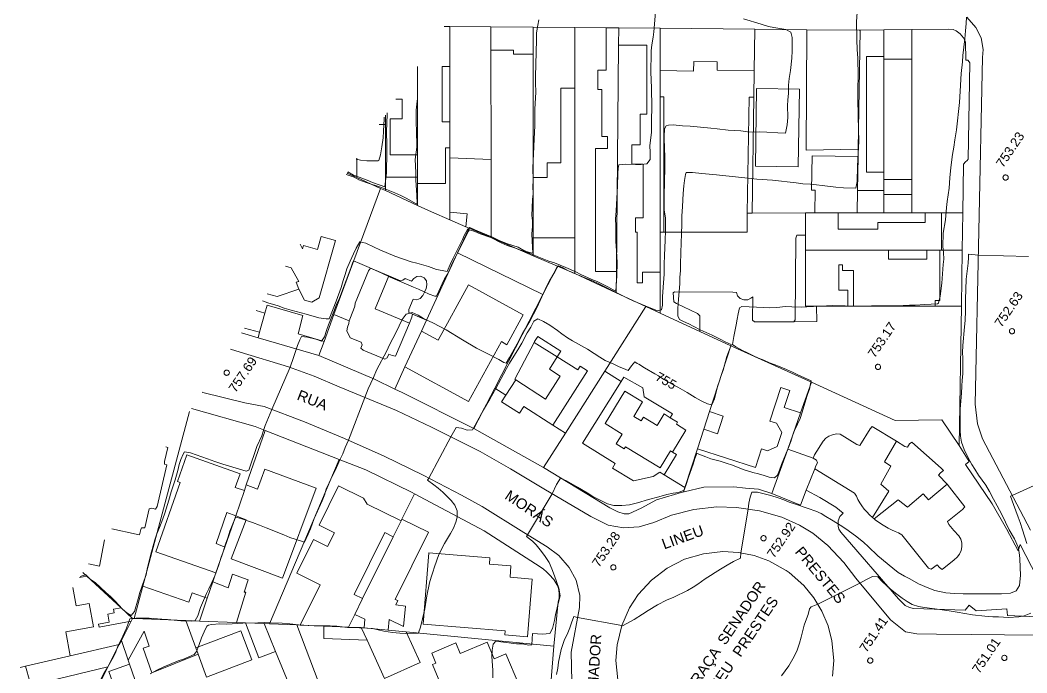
# Model space of a CAD drawing. Header units: metres. Extents: x 325024 to 7190115, y 7391967 to 10157759.
# Drawn here: x 325318 to 325509.6, y 7393364 to 7393488.2 of the extents above; entities that cross this region are included whole.
import ezdxf
from ezdxf.enums import TextEntityAlignment as Align

# ---------------------------------------------------------------- set-up
doc = ezdxf.new("R2010")
doc.units = ezdxf.units.M
doc.layers.get('0').update_dxf_attribs({"lineweight": 18})
for name, color, linetype, lineweight in [('100_SIST_VIARIO_MEIO_FIO', 1, 'Continuous', 18), ('106_PRACAS_PARQUES_TOP', 7, 'Continuous', 18), ('160_P_SIMP_ASF_TOP', 7, 'Continuous', 18), ('206_MURO_E_MURO_ARRIMO', 7, 'Continuous', 18), ('214_PROJ_BEIRAL_EDIF', 10, 'Continuous', 18), ('600_CURVA_MESTRA', 14, 'Continuous', 18), ('602_CURVA_MESTRA_TOP', 24, 'Continuous', 18), ('604_CURVA_INTERM', 7, 'Continuous', 18), ('606_PTO_COTADO', 7, 'Continuous', 18), ('608_PTO_COTADO_INTERVIA', 1, 'Continuous', 18), ('624_SEGM_CURVA_MESTRA', 14, 'Continuous', 18), ('626_SEGM_CURVA_INTERM', 7, 'Continuous', 18)]:
    doc.layers.add(name, color=color, linetype=linetype, lineweight=lineweight)
doc.styles.add('Style-Arial', font='arial.ttf', dxfattribs={"height": 1.75})

# ---------------------------------------------------------------- blocks, each defined once
blk = doc.blocks.new('SP09')
at = {"color": 0, "linetype": 'Continuous'}
blk.add_lwpolyline([(-0.03, -0.51), (-0.14, -0.49), (-0.24, -0.46), (-0.31, -0.42), (-0.35, -0.39), (-0.42, -0.31), (-0.47, -0.24), (-0.51, -0.15), (-0.52, -0.09), (-0.52, 0.03), (-0.51, 0.11), (-0.48, 0.2), (-0.44, 0.27), (-0.4, 0.33), (-0.32, 0.39), (-0.23, 0.44), (-0.15, 0.48), (-0.1, 0.48), (-0.03, 0.48), (0.08, 0.48), (0.19, 0.44), (0.27, 0.4), (0.35, 0.32), (0.41, 0.23), (0.46, 0.11), (0.48, 0.03), (0.48, -0.03), (0.47, -0.08), (0.44, -0.21), (0.38, -0.3), (0.31, -0.38), (0.23, -0.44), (0.1, -0.49), (0.02, -0.51)], close=True, dxfattribs=at)
blk = doc.blocks.new('SP10')
at = {"color": 0, "linetype": 'Continuous'}
blk.add_lwpolyline([(-0.03, -0.51), (-0.14, -0.49), (-0.24, -0.46), (-0.31, -0.42), (-0.35, -0.39), (-0.42, -0.31), (-0.47, -0.24), (-0.51, -0.15), (-0.52, -0.09), (-0.52, 0.03), (-0.51, 0.11), (-0.48, 0.2), (-0.44, 0.27), (-0.4, 0.33), (-0.32, 0.39), (-0.23, 0.44), (-0.15, 0.48), (-0.1, 0.48), (-0.03, 0.48), (0.08, 0.48), (0.19, 0.44), (0.27, 0.4), (0.35, 0.32), (0.41, 0.23), (0.46, 0.11), (0.48, 0.03), (0.48, -0.03), (0.47, -0.08), (0.44, -0.21), (0.38, -0.3), (0.31, -0.38), (0.23, -0.44), (0.1, -0.49), (0.02, -0.51)], close=True, dxfattribs=at)

msp = doc.modelspace()

# ---------------------------------------------------------------- linework, layer by layer
at = {"layer": '100_SIST_VIARIO_MEIO_FIO'}
for points in [[(325498.179, 7393488.762), (325499.9, 7393486.85), (325500.866, 7393484.827), (325501.25, 7393482.618), (325501.166, 7393481.123), (325499.779, 7393415.144), (325500.205, 7393411.427), (325501.145, 7393408.6), (325510.264, 7393391.192)], [(325511.624, 7393371.249), (325499.034, 7393371.349), (325492.364, 7393371.417), (325488.669, 7393371.465), (325486.5, 7393371.841), (325483.625, 7393374.106), (325477.013, 7393382.08), (325474.765, 7393385.022), (325471.715, 7393388.255), (325468.87, 7393390.622), (325466.346, 7393392.165), (325462.964, 7393393.674), (325458.697, 7393394.888), (325454.318, 7393395.535), (325450.617, 7393395.626), (325446.21, 7393395.155), (325441.961, 7393394.063), (325438.607, 7393392.672), (325435.777, 7393391.808), (325432.825, 7393391.623), (325429.91, 7393392.128), (325426.6, 7393393.784), (325417.666, 7393399.037), (325411.34, 7393402.891), (325405.559, 7393406.155), (325396.291, 7393410.779), (325389.628, 7393413.94), (325378.723, 7393418.493), (325373.959, 7393420.519), (325369.085, 7393422.288), (325359.879, 7393425.078), (325358.032, 7393425.599)], [(325352.622, 7393417.424), (325352.783, 7393417.384), (325360.782, 7393415.447), (325364.446, 7393414.695), (325372.137, 7393411.776), (325379.747, 7393408.629), (325387.263, 7393405.26), (325394.677, 7393401.671), (325401.984, 7393397.866), (325405.922, 7393395.701), (325413.836, 7393390.774), (325418.308, 7393388.035), (325420.512, 7393386.378), (325422.454, 7393384.101), (325423.795, 7393381.66), (325424.543, 7393378.769), (325424.434, 7393376.51), (325422.862, 7393368.008), (325422.982, 7393362.465)], [(325472.618, 7393363.407), (325472.836, 7393366.389), (325472.501, 7393370.11), (325471.755, 7393373.006), (325470.599, 7393375.764), (325469.059, 7393378.327), (325467.166, 7393380.642), (325464.364, 7393383.113), (325463.753, 7393383.544), (325460.485, 7393385.355), (325457.67, 7393386.363), (325454.739, 7393386.954), (325451.753, 7393387.118), (325448.039, 7393386.716), (325444.457, 7393385.654), (325441.124, 7393383.965), (325438.149, 7393381.706), (325435.627, 7393378.949), (325433.993, 7393376.445), (325432.484, 7393373.028), (325431.613, 7393369.395), (325431.395, 7393366.412), (325431.73, 7393362.691)]]:
    msp.add_lwpolyline(points, dxfattribs=at)
at = {"layer": '206_MURO_E_MURO_ARRIMO'}
for p, q in [((325399.742, 7393487.024), (325407.602, 7393486.961)), ((325407.602, 7393486.961), (325415.639, 7393486.897)), ((325429.523, 7393486.786), (325431.936, 7393486.767)), ((325431.936, 7393486.767), (325439.819, 7393486.704)), ((325439.819, 7393486.704), (325457.836, 7393486.513)), ((325457.836, 7393486.513), (325467.7, 7393486.408)), ((325467.7, 7393486.408), (325477.643, 7393486.302)), ((325477.643, 7393486.302), (325477.837, 7393486.305)), ((325477.837, 7393486.305), (325482.365, 7393486.365)), ((325482.365, 7393486.365), (325487.715, 7393486.437)), ((325497.4, 7393451.552), (325497.296, 7393444.457)), ((325497.296, 7393444.457), (325497.14, 7393433.834)), ((325497.14, 7393433.834), (325496.708, 7393407.299)), ((325374.864, 7393424.453), (325363.279, 7393427.797)), ((325385.46, 7393419.905), (325374.864, 7393424.453)), ((325389.287, 7393418.048), (325385.46, 7393419.905)), ((325390.717, 7393417.354), (325389.287, 7393418.048)), ((325404.361, 7393410.511), (325390.717, 7393417.354)), ((325362.721, 7393410.887), (325350.596, 7393414.363)), ((325364.613, 7393410.151), (325362.721, 7393410.887)), ((325378.728, 7393404.657), (325364.613, 7393410.151)), ((325417.624, 7393403.108), (325404.361, 7393410.511)), ((325383.81, 7393402.68), (325378.728, 7393404.657)), ((325392.584, 7393398.355), (325383.81, 7393402.68)), ((325430.236, 7393395.457), (325417.624, 7393403.108)), ((325453.793, 7393399.465), (325448.099, 7393399.365)), ((325456.013, 7393399.192), (325453.793, 7393399.465)), ((325393.039, 7393398.115), (325392.584, 7393398.355)), ((325406.324, 7393391.089), (325393.039, 7393398.115)), ((325444.221, 7393398.457), (325439.113, 7393396.97)), ((325444.383, 7393398.505), (325444.221, 7393398.457)), ((325448.099, 7393399.365), (325444.383, 7393398.505)), ((325458.512, 7393398.983), (325456.013, 7393399.192)), ((325461.067, 7393398.156), (325458.512, 7393398.983)), ((325466.499, 7393395.979), (325461.067, 7393398.156)), ((325467.569, 7393398.797), (325466.499, 7393395.979)), ((325439.113, 7393396.97), (325436.162, 7393395.375)), ((325431.772, 7393394.697), (325430.236, 7393395.457)), ((325432.952, 7393394.286), (325431.772, 7393394.697)), ((325433.861, 7393394.305), (325432.952, 7393394.286)), ((325436.162, 7393395.375), (325433.861, 7393394.305)), ((325416.976, 7393384.235), (325406.324, 7393391.089)), ((325417.572, 7393383.783), (325416.976, 7393384.235)), ((325418.14, 7393383.296), (325417.572, 7393383.783)), ((325418.676, 7393382.775), (325418.14, 7393383.296)), ((325419.553, 7393381.815), (325418.676, 7393382.775)), ((325419.977, 7393381.198), (325419.553, 7393381.815)), ((325420.297, 7393380.521), (325419.977, 7393381.198)), ((325420.504, 7393379.801), (325420.297, 7393380.521)), ((325420.593, 7393379.057), (325420.504, 7393379.801)), ((325420.562, 7393378.309), (325420.593, 7393379.057)), ((325419.57, 7393369.131), (325420.411, 7393377.576)), ((325420.411, 7393377.576), (325420.562, 7393378.309)), ((325418.903, 7393361.146), (325419.57, 7393369.131))]:
    msp.add_line(p, q, dxfattribs=at)
for points in [[(325407.602, 7393486.961), (325407.603, 7393482.486)], [(325431.903, 7393483.44), (325431.936, 7393486.767)], [(325439.821, 7393478.621), (325439.819, 7393486.704)], [(325457.711, 7393478.599), (325457.836, 7393486.513)], [(325467.7, 7393486.408), (325467.595, 7393463.468), (325477.486, 7393463.673)], [(325477.837, 7393486.305), (325477.486, 7393463.673)], [(325482.365, 7393486.365), (325482.366, 7393481.285)], [(325399.746, 7393468.86), (325399.744, 7393479.378)], [(325439.828, 7393447.886), (325439.822, 7393473.641)], [(325457.28, 7393451.483), (325457.631, 7393473.554)], [(325387.505, 7393468.389), (325387.505, 7393470.138)], [(325399.748, 7393462.015), (325399.747, 7393463.919)], [(325477.486, 7393463.673), (325477.464, 7393462.282)], [(325482.372, 7393457.89), (325482.372, 7393455.823)], [(325399.75, 7393450.246), (325399.75, 7393451.705)], [(325493.32, 7393444.456), (325497.296, 7393444.457)], [(325475.541, 7393433.829), (325476.586, 7393433.829)], [(325492.164, 7393433.833), (325497.14, 7393433.834)], [(325395.337, 7393431.148), (325394.38, 7393429.076)], [(325375.845, 7393427.114), (325374.864, 7393424.453)], [(325391.229, 7393422.253), (325389.287, 7393418.048)], [(325408.335, 7393418.231), (325404.361, 7393410.511)], [(325341.362, 7393380.547), (325350.202, 7393413.767)], [(325361.043, 7393399.805), (325364.613, 7393410.151)], [(325417.624, 7393403.108), (325421.797, 7393409.67)], [(325464.068, 7393406.609), (325461.067, 7393398.156)], [(325378.728, 7393404.657), (325365.426, 7393373.369)], [(325390.653, 7393393.298), (325393.039, 7393398.115)], [(325444.221, 7393398.457), (325444.497, 7393399.309)], [(325356.96, 7393387.975), (325359.016, 7393393.931)], [(325354.68, 7393381.368), (325355.261, 7393383.049)], [(325337.193, 7393376.424), (325339.384, 7393374.397)], [(325359.145, 7393373.617), (325360.901, 7393373.547)], [(325370.678, 7393373.161), (325371.276, 7393373.137)], [(325391.485, 7393371.828), (325419.57, 7393369.131)], [(325319.043, 7393365.341), (325317.996, 7393365.099)], [(325331.038, 7393357.793), (325333.145, 7393362.107), (325334.706, 7393365.182)], [(325338.552, 7393366.454), (325338.814, 7393365.684)]]:
    msp.add_lwpolyline(points, dxfattribs=at)
at = {"layer": '214_PROJ_BEIRAL_EDIF'}
for points in [[(325399.744, 7393479.378), (325399.742, 7393487.024), (325398.685, 7393487.033)], [(325389.51, 7393473.168), (325390.723, 7393473.169), (325390.724, 7393469.471), (325388.412, 7393469.471), (325388.414, 7393462.588), (325393.619, 7393462.589), (325393.615, 7393479.372)], [(325393.615, 7393479.372), (325393.619, 7393462.589), (325393.62, 7393458.379), (325393.62, 7393457.141), (325398.969, 7393457.143), (325398.968, 7393463.919), (325399.747, 7393463.919), (325399.746, 7393468.86), (325398.326, 7393468.86), (325398.324, 7393479.378), (325399.744, 7393479.378)], [(325386.347, 7393468.389), (325387.505, 7393468.389), (325387.507, 7393458.378)], [(325387.507, 7393458.378), (325387.508, 7393455.786), (325386.571, 7393456.219), (325382.082, 7393458.291), (325382.081, 7393461.943)], [(325380.259, 7393459.188), (325380.384, 7393459.074), (325382.082, 7393458.291), (325386.571, 7393456.219), (325377.723, 7393432.209), (325375.845, 7393427.114), (325370.883, 7393428.554), (325371.828, 7393432.01), (325365.017, 7393434.001), (325364.592, 7393432.484)], [(325368.5, 7393441.419), (325369.572, 7393441.121), (325371.027, 7393438.531), (325370.548, 7393438.361), (325371.007, 7393437.065), (325372.088, 7393434.975), (325373.529, 7393434.561), (325374.899, 7393435.365), (325378.041, 7393446.302), (325375.301, 7393447.089), (325374.591, 7393444.619), (325371.936, 7393445.381), (325371.741, 7393444.704), (325371.277, 7393445.615)], [(325368.5, 7393441.419), (325369.572, 7393441.121), (325371.027, 7393438.531), (325370.548, 7393438.361), (325371.007, 7393437.065), (325366.934, 7393435.622), (325365.027, 7393436.17)], [(325364.592, 7393432.484), (325362.908, 7393432.968)], [(325363.569, 7393428.833), (325364.592, 7393432.484), (325362.908, 7393432.968)], [(325360.714, 7393429.653), (325363.569, 7393428.833), (325363.279, 7393427.797), (325360.094, 7393428.716)], [(325360.714, 7393429.653), (325363.569, 7393428.833)], [(325512.766, 7393374.642), (325505.904, 7393374.944), (325505.802, 7393376.207), (325499.923, 7393375.878), (325498.638, 7393376.929), (325497.835, 7393375.965), (325488.014, 7393376.324), (325487.237, 7393376.453), (325486.412, 7393376.84), (325485.173, 7393378.101), (325474.197, 7393390.819), (325473.798, 7393391.376), (325473.683, 7393391.935), (325473.683, 7393392.941), (325474.002, 7393393.804), (325474.627, 7393394.447), (325473.224, 7393395.596), (325470.215, 7393397.435), (325467.569, 7393398.797), (325469.208, 7393402.886), (325476.794, 7393398.232), (325477.16, 7393397.676), (325477.451, 7393397.045), (325477.795, 7393396.421), (325478.187, 7393395.811), (325478.625, 7393395.221), (325479.104, 7393394.657), (325479.619, 7393394.124), (325480.199, 7393393.601), (325480.52, 7393393.346), (325480.735, 7393393.175), (325481.934, 7393392.334), (325482.561, 7393391.939), (325483.203, 7393391.572), (325483.856, 7393391.235), (325484.518, 7393390.929), (325485.185, 7393390.656), (325485.797, 7393390.321), (325490.868, 7393383.935), (325491.373, 7393383.768), (325492.507, 7393384.594), (325492.968, 7393384.098), (325493.439, 7393383.692), (325495.746, 7393385.555), (325496.309, 7393386.035), (325496.752, 7393386.628), (325497.064, 7393387.299), (325497.234, 7393388.019), (325497.236, 7393388.756), (325497.016, 7393389.461), (325496.649, 7393390.096), (325495.671, 7393391.15), (325494.721, 7393392.281), (325494.516, 7393392.82), (325497.363, 7393395.144), (325497.793, 7393395.605), (325494.4, 7393399.957), (325492.769, 7393401.677), (325493.126, 7393402.119), (325493.739, 7393402.534), (325493.285, 7393403.017), (325487.719, 7393407.912), (325487.281, 7393407.621), (325486.896, 7393406.988), (325486.367, 7393407.138), (325484.779, 7393408.105), (325480.161, 7393410.92), (325479.747, 7393410.444), (325477.818, 7393407.279), (325477.224, 7393407.506), (325474.068, 7393409.438), (325473.337, 7393409.515), (325472.614, 7393409.358), (325471.925, 7393409.091), (325471.314, 7393408.679), (325470.816, 7393408.145), (325469.19, 7393405.495), (325468.917, 7393404.903), (325464.068, 7393406.609), (325466.517, 7393413.508), (325468.585, 7393419.335), (325484.553, 7393412.075), (325493.401, 7393412.19), (325496.708, 7393407.299), (325498.613, 7393404.269), (325497.91, 7393403.702), (325502.971, 7393396.179), (325505.716, 7393391.432), (325507.961, 7393387.268), (325508.326, 7393388.459), (325513.738, 7393378.025)], [(325335.449, 7393391.474), (325340.052, 7393390.422), (325340.702, 7393390.314), (325340.937, 7393391.344), (325341.077, 7393391.639), (325341.709, 7393391.616), (325342.535, 7393395.229), (325343.059, 7393395.38), (325343.781, 7393395.215), (325344.103, 7393395.687), (325345.916, 7393403.618), (325345.479, 7393403.729), (325345.5, 7393404.268), (325346.103, 7393406.906), (325345.739, 7393407.023)], [(325334.062, 7393389.378), (325333.101, 7393384.373), (325331.015, 7393384.773)], [(325329.301, 7393382.183), (325330.693, 7393382.439), (325337.193, 7393376.424), (325335.782, 7393376.165), (325335.914, 7393375.45), (325334.658, 7393375.219), (325334.943, 7393373.674), (325332.914, 7393373.301), (325333.014, 7393372.76), (325339.123, 7393373.883), (325337.27, 7393370.234), (325336.874, 7393369.453), (325327.526, 7393367.297), (325326.687, 7393371.859), (325331.955, 7393372.828), (325331.145, 7393377.235), (325328.676, 7393376.781), (325328.034, 7393380.268)], [(325329.301, 7393382.183), (325330.693, 7393382.439), (325329.935, 7393383.14)], [(325334.706, 7393365.182), (325336.874, 7393369.453), (325327.526, 7393367.297), (325319.043, 7393365.341), (325319.834, 7393362.374), (325319.191, 7393362.203)], [(325324.458, 7393358.718), (325323.381, 7393362.446), (325334.706, 7393365.182)], [(325332.784, 7393353.208), (325341.978, 7393356.353), (325341.787, 7393356.917), (325339.798, 7393362.781), (325338.814, 7393365.684), (325334.883, 7393364.339), (325335.628, 7393362.159), (325334.088, 7393361.632), (325334.618, 7393360.082), (325332.239, 7393359.269), (325332.565, 7393358.315), (325331.038, 7393357.793)]]:
    msp.add_lwpolyline(points, dxfattribs=at)
for points in [[(325423.571, 7393475.251), (325423.569, 7393486.834), (325415.639, 7393486.897), (325415.64, 7393481.743), (325415.646, 7393458.317), (325418.298, 7393458.317), (325418.297, 7393461.094), (325420.896, 7393461.094), (325420.893, 7393475.25)], [(325423.571, 7393475.251), (325423.578, 7393446.806), (325423.579, 7393440.008), (325431.435, 7393436.365), (325431.475, 7393440.383), (325427.508, 7393440.382), (325427.502, 7393463.78), (325429.804, 7393463.78), (325429.803, 7393466.106), (325428.702, 7393466.106), (325428.7, 7393475), (325427.963, 7393475), (325427.962, 7393478.691), (325429.525, 7393478.692), (325429.523, 7393486.786), (325423.569, 7393486.834)], [(325487.722, 7393455.079), (325487.722, 7393457.891), (325487.716, 7393480.788), (325487.715, 7393486.437), (325494.764, 7393486.531), (325495.547, 7393486.47), (325496.126, 7393486.185), (325496.904, 7393485.61), (325497.555, 7393484.861), (325497.927, 7393484.099), (325497.98, 7393480.579), (325498.384, 7393480.578), (325498.619, 7393480.318), (325498.728, 7393480.112), (325498.394, 7393461.803), (325498.239, 7393461.492), (325497.907, 7393461.237), (325497.536, 7393460.85), (325497.4, 7393451.552), (325493.319, 7393451.551), (325490.248, 7393451.55), (325487.723, 7393451.549)], [(325415.64, 7393481.743), (325415.646, 7393458.317), (325415.649, 7393446.804), (325415.649, 7393443.415), (325407.611, 7393446.869), (325407.608, 7393461.735), (325407.603, 7393482.486), (325411.885, 7393482.487), (325411.886, 7393481.742)], [(325431.903, 7393483.44), (325431.475, 7393440.383), (325431.435, 7393436.365), (325437.101, 7393433.736), (325439.832, 7393432.469), (325439.83, 7393440.265), (325436.466, 7393440.264), (325436.466, 7393438.273), (325435.434, 7393438.273), (325435.432, 7393447.904), (325435.106, 7393447.904), (325435.105, 7393450.607), (325436.561, 7393450.607), (325436.558, 7393460.831), (325434.386, 7393460.831), (325434.385, 7393464.474), (325436.003, 7393464.474), (325436.002, 7393470.327), (325437.271, 7393470.327), (325437.268, 7393483.441)], [(325457.711, 7393478.599), (325457.631, 7393473.554), (325456.722, 7393473.568), (325456.379, 7393451.477), (325456.38, 7393447.89), (325440.491, 7393447.886), (325440.486, 7393473.641), (325439.822, 7393473.641), (325439.821, 7393478.621), (325446.159, 7393478.523), (325446.188, 7393480.364), (325450.648, 7393480.295), (325450.623, 7393478.709)], [(325482.366, 7393481.285), (325482.366, 7393480.787), (325482.371, 7393459.291), (325479.094, 7393459.291), (325479.089, 7393481.284)], [(325482.371, 7393459.291), (325482.372, 7393457.89), (325487.722, 7393457.891), (325487.716, 7393480.788), (325482.366, 7393480.787)], [(325458.165, 7393475.217), (325466.317, 7393475.09), (325466.087, 7393460.309), (325457.936, 7393460.436)], [(325399.75, 7393451.705), (325403.054, 7393451.373), (325402.831, 7393448.922), (325403.428, 7393448.666), (325407.611, 7393446.869), (325407.608, 7393461.735), (325399.748, 7393462.015)], [(325477.298, 7393451.547), (325477.364, 7393455.821), (325477.464, 7393462.282), (325468.725, 7393462.417), (325468.624, 7393455.905), (325469.331, 7393455.894), (325469.264, 7393451.545), (325473.648, 7393451.546)], [(325393.62, 7393457.141), (325393.621, 7393452.965), (325387.508, 7393455.786), (325387.507, 7393458.378), (325393.62, 7393458.379)], [(325399.75, 7393450.246), (325402.831, 7393448.922), (325403.428, 7393448.666), (325401.249, 7393443.948), (325395.337, 7393431.148), (325392.637, 7393432.277), (325391.957, 7393432.59), (325391.966, 7393433.152), (325392.806, 7393435.16), (325393.462, 7393435.044), (325394.156, 7393435.254), (325394.609, 7393435.84), (325394.974, 7393436.484), (325395.245, 7393437.174), (325395.416, 7393437.894), (325395.315, 7393438.619), (325394.877, 7393439.207), (325394.214, 7393439.522), (325393.483, 7393439.484), (325392.895, 7393439.044), (325392.492, 7393438.57), (325391.252, 7393439.089), (325390.85, 7393438.773), (325390.411, 7393438.612), (325388.169, 7393439.55), (325384.669, 7393441.013), (325384.321, 7393440.527), (325381.748, 7393434.374), (325381.69, 7393433.785), (325381.449, 7393433.12), (325380.589, 7393431.011), (325377.723, 7393432.209), (325386.571, 7393456.219), (325387.508, 7393455.786), (325393.621, 7393452.965), (325396.286, 7393451.735)], [(325482.372, 7393455.078), (325482.372, 7393455.823), (325477.364, 7393455.821), (325477.298, 7393451.547), (325482.373, 7393451.548)], [(325487.723, 7393451.549), (325482.373, 7393451.548), (325482.372, 7393455.078), (325487.722, 7393455.079)], [(325439.828, 7393447.886), (325439.83, 7393440.265), (325439.832, 7393432.469), (325447.333, 7393428.988), (325447.334, 7393431.952), (325446.927, 7393432.433), (325442.893, 7393434.305), (325442.426, 7393434.61), (325442.274, 7393436.345), (325442.541, 7393436.523), (325453.636, 7393436.485), (325454.313, 7393436.421), (325454.542, 7393435.777), (325455.05, 7393435.271), (325455.735, 7393435.005), (325456.46, 7393435.032), (325457.079, 7393435.348), (325457.413, 7393435.613), (325457.382, 7393431.166), (325457.755, 7393430.8), (325465.214, 7393430.853), (325465.482, 7393431.218), (325465.607, 7393446.742), (325465.81, 7393447.285), (325467.458, 7393447.327), (325467.457, 7393451.545), (325457.28, 7393451.483), (325456.379, 7393451.477), (325456.38, 7393447.89), (325440.491, 7393447.886)], [(325467.457, 7393451.545), (325469.264, 7393451.545), (325473.648, 7393451.546), (325473.649, 7393448.455), (325481.203, 7393448.457), (325481.203, 7393449.742), (325490.248, 7393449.744), (325490.248, 7393451.55), (325493.319, 7393451.551), (325493.32, 7393444.456), (325493.051, 7393444.456), (325490.549, 7393444.455), (325483.242, 7393444.453), (325467.459, 7393444.45), (325467.458, 7393447.327)], [(325420.275, 7393441.428), (325415.649, 7393443.415), (325407.611, 7393446.869), (325403.428, 7393448.666), (325401.249, 7393443.948), (325417.49, 7393436.017)], [(325465.214, 7393430.853), (325469.602, 7393430.912), (325469.576, 7393433.828), (325467.461, 7393433.827), (325467.459, 7393444.45), (325467.458, 7393447.327), (325465.81, 7393447.285), (325465.607, 7393446.742), (325465.482, 7393431.218)], [(325415.649, 7393443.415), (325420.275, 7393441.428), (325423.579, 7393440.008), (325423.578, 7393446.806), (325415.649, 7393446.804)], [(325483.242, 7393444.453), (325483.242, 7393442.744), (325490.549, 7393442.745), (325490.549, 7393444.455), (325493.051, 7393444.456), (325493.053, 7393434.887), (325492.164, 7393434.887), (325492.164, 7393433.833), (325476.586, 7393433.829), (325476.584, 7393440.585), (325474.525, 7393440.584), (325474.524, 7393441.704), (325473.823, 7393441.703), (325473.824, 7393436.853), (325475.54, 7393436.853), (325475.541, 7393433.829), (325469.576, 7393433.828), (325467.461, 7393433.827), (325467.459, 7393444.45)], [(325380.589, 7393431.011), (325381.449, 7393433.12), (325381.69, 7393433.785), (325381.748, 7393434.374), (325384.321, 7393440.527), (325384.669, 7393441.013), (325388.169, 7393439.55), (325385.559, 7393433.308), (325392.073, 7393430.584), (325389.439, 7393424.283), (325388.815, 7393424.44), (325388.154, 7393424.671), (325387.868, 7393423.987), (325387.412, 7393423.719), (325383.308, 7393425.434), (325382.813, 7393425.798), (325383.099, 7393426.482), (325382.88, 7393426.958), (325380.828, 7393427.816), (325380.143, 7393429.13), (325380.278, 7393429.808), (325380.564, 7393430.491)], [(325415.809, 7393426.897), (325415.913, 7393427.095), (325416.521, 7393428.051), (325420.89, 7393425.273), (325420.192, 7393424.175), (325424.103, 7393421.688), (325424.562, 7393422.411), (325425.971, 7393421.515), (325419.406, 7393411.191), (325421.797, 7393409.67), (325429.278, 7393421.434), (325437.101, 7393433.736), (325431.435, 7393436.365), (325423.579, 7393440.008), (325420.275, 7393441.428), (325417.49, 7393436.017), (325408.335, 7393418.231), (325410.451, 7393416.886), (325412.306, 7393419.804), (325412.123, 7393419.921)], [(325392.637, 7393432.277), (325391.957, 7393432.59), (325391.966, 7393433.152), (325392.806, 7393435.16), (325393.462, 7393435.044), (325394.156, 7393435.254), (325394.609, 7393435.84), (325394.974, 7393436.484), (325395.245, 7393437.174), (325395.416, 7393437.894), (325395.315, 7393438.619), (325394.877, 7393439.207), (325394.214, 7393439.522), (325393.483, 7393439.484), (325392.895, 7393439.044), (325392.492, 7393438.57), (325391.252, 7393439.089), (325390.85, 7393438.773), (325390.411, 7393438.612), (325388.169, 7393439.55), (325385.559, 7393433.308), (325392.073, 7393430.584), (325392.559, 7393431.746)], [(325391.229, 7393422.253), (325394.38, 7393429.076), (325397.563, 7393427.34), (325403.299, 7393437.857), (325413.744, 7393432.16), (325410.646, 7393426.479), (325409.577, 7393427.062), (325403.349, 7393415.643)], [(325441.718, 7393412.59), (325443.127, 7393411.733), (325442.885, 7393411.334), (325444.714, 7393410.222), (325442.176, 7393406.045), (325442.908, 7393405.6), (325440.544, 7393401.711), (325444.497, 7393399.309), (325446.89, 7393406.697), (325448.084, 7393410.383), (325449.179, 7393413.761), (325453.226, 7393426.254), (325447.333, 7393428.988), (325439.832, 7393432.469), (325437.101, 7393433.736), (325429.278, 7393421.434), (325432.383, 7393419.494), (325432.885, 7393420.296), (325436.481, 7393418.282), (325436.782, 7393416.582), (325442.158, 7393413.315)], [(325412.306, 7393419.804), (325417.99, 7393416.131), (325420.776, 7393420.513), (325418.737, 7393421.81), (325420.192, 7393424.175), (325415.809, 7393426.897), (325412.123, 7393419.921)], [(325449.179, 7393413.761), (325453.226, 7393426.254), (325468.585, 7393419.335), (325466.517, 7393413.508), (325463.39, 7393414.521), (325464.448, 7393417.787), (325462.762, 7393418.333), (325460.698, 7393411.962), (325461.951, 7393411.556), (325462.933, 7393409.757), (325462.079, 7393407.123), (325460.205, 7393406.289), (325459.112, 7393406.644), (325457.967, 7393403.109), (325446.89, 7393406.697), (325448.084, 7393410.383), (325450.717, 7393409.53), (325451.812, 7393412.908)], [(325419.406, 7393411.191), (325425.971, 7393421.515), (325424.562, 7393422.411), (325424.103, 7393421.688), (325420.192, 7393424.175), (325418.737, 7393421.81), (325420.776, 7393420.513), (325417.99, 7393416.131), (325412.306, 7393419.804), (325410.451, 7393416.886), (325409.631, 7393415.598), (325413.029, 7393413.437), (325413.849, 7393414.725)], [(325432.383, 7393419.494), (325425.029, 7393407.725), (325431.249, 7393403.896), (325430.712, 7393403.012), (325434.757, 7393400.553), (325438.493, 7393401.399), (325439.707, 7393402.22), (325440.544, 7393401.711), (325442.908, 7393405.6), (325442.176, 7393406.045), (325441.747, 7393406.305), (325439.784, 7393403.076), (325433.216, 7393407.068), (325432.974, 7393406.67), (325431.446, 7393407.598), (325432.588, 7393409.478), (325429.325, 7393411.461), (325433.096, 7393417.665), (325436.46, 7393415.621), (325434.766, 7393412.834), (325436.197, 7393411.964), (325436.634, 7393412.683), (325439.209, 7393411.118), (325440.539, 7393413.306), (325441.718, 7393412.59), (325442.158, 7393413.315), (325436.782, 7393416.582), (325436.481, 7393418.282), (325432.885, 7393420.296)], [(325441.718, 7393412.59), (325440.539, 7393413.306), (325439.209, 7393411.118), (325436.634, 7393412.683), (325436.197, 7393411.964), (325434.766, 7393412.834), (325436.46, 7393415.621), (325433.096, 7393417.665), (325429.325, 7393411.461), (325432.588, 7393409.478), (325431.446, 7393407.598), (325432.974, 7393406.67), (325433.216, 7393407.068), (325439.784, 7393403.076), (325441.747, 7393406.305), (325442.176, 7393406.045), (325444.714, 7393410.222), (325442.885, 7393411.334), (325443.127, 7393411.733)], [(325469.208, 7393402.886), (325469.398, 7393403.426), (325469.764, 7393404.028), (325469.543, 7393404.502), (325468.917, 7393404.903), (325469.19, 7393405.495), (325470.816, 7393408.145), (325471.314, 7393408.679), (325471.925, 7393409.091), (325472.614, 7393409.358), (325473.337, 7393409.515), (325474.068, 7393409.438), (325477.224, 7393407.506), (325477.818, 7393407.279), (325479.747, 7393410.444), (325480.161, 7393410.92), (325484.779, 7393408.105), (325482.507, 7393404.187), (325483.726, 7393403.401), (325481.814, 7393399.94), (325483.324, 7393398.585), (325480.199, 7393393.601), (325479.619, 7393394.124), (325479.104, 7393394.657), (325478.625, 7393395.221), (325478.187, 7393395.811), (325477.795, 7393396.421), (325477.451, 7393397.045), (325477.16, 7393397.676), (325476.794, 7393398.232)], [(325494.4, 7393399.957), (325492.769, 7393401.677), (325493.126, 7393402.119), (325493.739, 7393402.534), (325493.285, 7393403.017), (325487.719, 7393407.912), (325487.281, 7393407.621), (325486.896, 7393406.988), (325486.367, 7393407.138), (325484.779, 7393408.105), (325482.507, 7393404.187), (325483.726, 7393403.401), (325481.814, 7393399.94), (325483.324, 7393398.585), (325480.199, 7393393.601), (325480.52, 7393393.346), (325485.1, 7393396.95), (325486.868, 7393395.568), (325489.857, 7393398.116), (325490.84, 7393396.967)], [(325356.96, 7393387.975), (325355.261, 7393383.049), (325343.812, 7393387.094), (325348.465, 7393400.267), (325347.92, 7393400.46), (325349.704, 7393405.51), (325359.846, 7393401.928), (325358.932, 7393399.342), (325360.671, 7393398.728), (325359.016, 7393393.931), (325357.341, 7393394.564), (325355.314, 7393388.646)], [(325359.016, 7393393.931), (325360.671, 7393398.728), (325361.043, 7393399.805), (325363.164, 7393398.978), (325364.547, 7393402.83), (325374.361, 7393399.174), (325367.91, 7393382.043), (325358.164, 7393385.764), (325360.985, 7393393.186)], [(325380.488, 7393372.773), (325381.68, 7393375.179), (325383.167, 7393378.181), (325381.553, 7393378.981), (325387.372, 7393390.731), (325388.986, 7393389.931), (325390.487, 7393392.962), (325384.062, 7393396.144), (325383.352, 7393397.294), (325378.588, 7393399.654), (325374.875, 7393392.158), (325377.815, 7393390.702), (325376.521, 7393388.09), (325373.798, 7393389.438), (325370.625, 7393383.032), (325375.083, 7393380.824), (325371.276, 7393373.137), (325375.782, 7393372.959)], [(325480.52, 7393393.346), (325480.735, 7393393.175), (325481.934, 7393392.334), (325482.561, 7393391.939), (325483.203, 7393391.572), (325483.856, 7393391.235), (325484.518, 7393390.929), (325485.185, 7393390.656), (325485.797, 7393390.321), (325490.868, 7393383.935), (325491.373, 7393383.768), (325492.507, 7393384.594), (325492.968, 7393384.098), (325493.439, 7393383.692), (325495.746, 7393385.555), (325496.309, 7393386.035), (325496.752, 7393386.628), (325497.064, 7393387.299), (325497.234, 7393388.019), (325497.236, 7393388.756), (325497.016, 7393389.461), (325496.649, 7393390.096), (325495.671, 7393391.15), (325494.721, 7393392.281), (325494.516, 7393392.82), (325497.363, 7393395.144), (325497.793, 7393395.605), (325494.4, 7393399.957), (325490.84, 7393396.967), (325489.857, 7393398.116), (325486.868, 7393395.568), (325485.1, 7393396.95)], [(325381.68, 7393375.179), (325383.595, 7393374.25), (325383.438, 7393372.601), (325388.029, 7393372.16), (325388.214, 7393374.192), (325390.942, 7393372.841), (325391.365, 7393376.767), (325389.481, 7393377.002), (325389.873, 7393377.793), (325389.398, 7393378.028), (325395.719, 7393390.789), (325390.653, 7393393.298), (325390.487, 7393392.962), (325388.986, 7393389.931), (325383.167, 7393378.181)], [(325395.758, 7393386.865), (325407.396, 7393385.932), (325407.299, 7393384.714), (325411.4, 7393384.385), (325411.227, 7393382.229), (325415.417, 7393381.893), (325414.536, 7393370.909), (325410.224, 7393371.254), (325410.287, 7393372.04), (325394.67, 7393373.292)], [(325359.145, 7393373.617), (325352.102, 7393373.895), (325353.607, 7393378.256), (325354.68, 7393381.368), (325357.616, 7393380.208), (325358.425, 7393382.834), (325361.4, 7393381.746), (325360.638, 7393379.394), (325360.95, 7393379.382)], [(325353.607, 7393378.256), (325350.726, 7393379.25), (325350.129, 7393377.522), (325341.362, 7393380.547), (325339.723, 7393374.384), (325349.554, 7393373.996), (325352.102, 7393373.895)], [(325339.123, 7393373.883), (325337.27, 7393370.234), (325338.552, 7393366.454), (325341.603, 7393371.959), (325342.564, 7393369.148), (325341.431, 7393368.76), (325343.033, 7393364.075), (325351.881, 7393367.636), (325351.456, 7393368.798), (325349.554, 7393373.996), (325339.723, 7393374.384), (325339.384, 7393374.397)], [(325360.901, 7393373.547), (325364.435, 7393373.408), (325366.598, 7393368.136), (325363.402, 7393366.928)], [(325370.678, 7393373.161), (325365.426, 7393373.369), (325364.435, 7393373.408), (325366.598, 7393368.136), (325369.897, 7393360.094), (325374.901, 7393361.985)], [(325380.488, 7393372.773), (325382.439, 7393372.696), (325382.926, 7393372.65), (325384.01, 7393370.26), (325375.777, 7393370.598), (325375.782, 7393372.959)], [(325384.01, 7393370.26), (325387.319, 7393362.965), (325394.109, 7393366.045), (325391.485, 7393371.828), (325388.029, 7393372.16), (325383.438, 7393372.601), (325382.926, 7393372.65)], [(325353.491, 7393363.237), (325351.881, 7393367.636), (325351.456, 7393368.798), (325360.025, 7393372.036), (325362.118, 7393366.496)], [(325396.324, 7393367.82), (325397.128, 7393365.917), (325396.457, 7393365.634), (325398.512, 7393360.768), (325397.576, 7393360.373), (325400.594, 7393353.225), (325411.714, 7393357.92), (325410.483, 7393360.834), (325412.884, 7393361.848), (325410.43, 7393367.658), (325408.19, 7393366.712), (325406.854, 7393369.877), (325401.763, 7393367.728), (325400.907, 7393369.755)]]:
    msp.add_lwpolyline(points, close=True, dxfattribs=at)
at = {"layer": '600_CURVA_MESTRA'}
for points, elevation in [([(325477.284, 7393489.691), (325477.146, 7393487.992), (325477.136, 7393486.885), (325477.239, 7393485.7), (325477.255, 7393484.498), (325477.32, 7393482.625), (325477.426, 7393480.968), (325477.495, 7393477.617), (325477.424, 7393475.081), (325477.397, 7393473.349), (325477.461, 7393469.91), (325477.625, 7393465.136), (325477.578, 7393464.038), (325477.359, 7393460.441), (325477.263, 7393457.549), (325477.022, 7393456.244), (325474.699, 7393456.341), (325473.211, 7393456.424), (325470.657, 7393456.776), (325469.584, 7393456.909), (325468.438, 7393457.008), (325466.97, 7393457.078), (325465.669, 7393457.255), (325461.174, 7393457.751), (325458.219, 7393457.99), (325456.572, 7393458.141), (325452.327, 7393458.59), (325450.544, 7393458.798), (325447.754, 7393459.034), (325445.931, 7393459.22), (325444.776, 7393459.21), (325444.609, 7393458.851), (325444.463, 7393457.744), (325444.283, 7393456.732), (325444.16, 7393455.251), (325444.042, 7393452.774), (325443.927, 7393450.95), (325443.919, 7393449.54), (325443.878, 7393447.422), (325443.783, 7393445.891), (325443.651, 7393441.836), (325443.651, 7393440.556), (325443.555, 7393439.335), (325443.54, 7393438.065), (325443.307, 7393435.118), (325443.176, 7393433.384), (325443.17, 7393431.954), (325443.479, 7393431.3), (325444.228, 7393430.905), (325445.279, 7393430.44), (325446.203, 7393429.938), (325447.387, 7393429.331), (325449.714, 7393428.285), (325451.247, 7393427.529), (325452.147, 7393427.036), (325453.287, 7393426.545), (325453.295, 7393426.379), (325452.468, 7393424.242), (325451.764, 7393421.658), (325451.417, 7393420.594), (325451.067, 7393419.603), (325450.741, 7393418.51), (325450.141, 7393416.159), (325449.663, 7393415.042), (325448.82, 7393415.256), (325447.584, 7393415.812), (325446.471, 7393416.429), (325444.953, 7393417.398), (325443.15, 7393418.382)], 755), ([(325387.816, 7393470.608), (325387.821, 7393470.303), (325387.744, 7393467.053), (325387.807, 7393464.417), (325387.814, 7393463.238), (325387.79, 7393461.711), (325387.733, 7393460.652), (325387.692, 7393459.189), (325387.391, 7393456.526), (325386.516, 7393456.856), (325385.063, 7393457.366), (325384.01, 7393457.784), (325382.528, 7393458.327), (325381.427, 7393458.762), (325380.357, 7393459.337)], 760), ([(325438.762, 7393420.952), (325436.79, 7393422.099), (325435.768, 7393422.748), (325435.394, 7393422.913), (325434.995, 7393423.205), (325434.326, 7393422.436), (325433.728, 7393421.596), (325432.807, 7393421.923), (325431.981, 7393422.26), (325430.837, 7393422.859), (325429.355, 7393423.473), (325428.302, 7393424.091), (325427.242, 7393424.832), (325425.942, 7393425.646), (325423.127, 7393427.244), (325422.159, 7393427.806), (325421.067, 7393428.566), (325420.259, 7393429.17), (325418.786, 7393430.178), (325417.57, 7393430.898), (325416.514, 7393431.386), (325415.764, 7393430.934), (325415.159, 7393429.83), (325414.515, 7393428.717), (325413.458, 7393426.779), (325412.913, 7393425.813), (325411.138, 7393422.951), (325410.536, 7393421.961), (325409.964, 7393420.902), (325409.021, 7393419.079), (325408.529, 7393418.146), (325407.386, 7393416.128), (325406.197, 7393414.097), (325404.578, 7393411.189), (325404.091, 7393410.266), (325403.059, 7393410.245), (325402.007, 7393410.576), (325401.004, 7393410.746), (325399.971, 7393408.943), (325395.746, 7393401.115), (325395.539, 7393400.708), (325396.753, 7393399.847), (325397.583, 7393399.154), (325398.423, 7393398.399), (325399.269, 7393397.607), (325400.031, 7393396.866), (325400.741, 7393395.946), (325401.157, 7393394.877), (325401.195, 7393393.674), (325400.897, 7393392.689), (325400.45, 7393391.558), (325399.923, 7393390.539), (325399.301, 7393389.613), (325398.745, 7393388.646), (325397.684, 7393386.558), (325396.856, 7393384.239), (325396.541, 7393383.219), (325396.196, 7393382.222), (325395.878, 7393381.193), (325395.403, 7393378.715), (325394.993, 7393376.251), (325394.579, 7393374.348), (325394.19, 7393372.739), (325393.84, 7393371.695), (325393.73, 7393371.614), (325391.375, 7393371.56), (325390.266, 7393371.576), (325388.847, 7393371.723), (325387.208, 7393372.007), (325385.059, 7393372.482), (325383.969, 7393372.525), (325382.55, 7393372.63), (325381.346, 7393372.652), (325380.328, 7393372.698), (325379.308, 7393372.818), (325378.294, 7393372.914), (325377, 7393372.973), (325373.926, 7393372.978), (325371.002, 7393373.169), (325369.348, 7393373.346), (325367.863, 7393373.481), (325365.637, 7393373.589), (325364.511, 7393373.6), (325363.207, 7393373.579), (325360.408, 7393373.491), (325357.357, 7393373.316), (325355.997, 7393373.35), (325354.418, 7393373.28), (325353.836, 7393373.15), (325353.5, 7393372.939), (325352.996, 7393371.863), (325352.521, 7393370.733), (325352.019, 7393369.276), (325351.58, 7393368.14), (325351.401, 7393367.88), (325351.097, 7393367.556), (325349.055, 7393366.655), (325348.1, 7393366.319), (325345.201, 7393365.113), (325343.988, 7393364.53), (325342.772, 7393363.87)], 755)]:
    msp.add_lwpolyline(points, dxfattribs=dict(at, elevation=elevation))
at = {"layer": '604_CURVA_INTERM', "flags": 128}
for points, elevation in [([(325438.897, 7393489.843), (325438.799, 7393488.213), (325438.596, 7393486.002), (325438.455, 7393484.96), (325438.194, 7393483.521), (325438.063, 7393482.354), (325438.099, 7393480.819), (325438.031, 7393479.527), (325438.011, 7393478.378), (325438.151, 7393475.264), (325438.18, 7393474.237), (325438.198, 7393472.68), (325438.192, 7393471.087), (325438.148, 7393469.742), (325438.182, 7393468.549), (325438.133, 7393466.852), (325437.839, 7393464.349), (325437.914, 7393463.073), (325437.893, 7393461.735), (325437.257, 7393460.884), (325436.17, 7393460.765), (325435.099, 7393460.754), (325433.21, 7393460.83), (325431.955, 7393460.719), (325431.837, 7393460.081), (325431.756, 7393459.078), (325431.661, 7393456.731), (325431.435, 7393451.915), (325431.332, 7393450.36), (325431.382, 7393449.134), (325431.336, 7393447.282), (325431.361, 7393446.112), (325431.507, 7393444.308), (325431.57, 7393443.187), (325431.605, 7393442.143), (325431.568, 7393439.553), (325431.351, 7393436.641), (325430.866, 7393436.892), (325429.958, 7393437.439), (325428.941, 7393437.921), (325427.832, 7393438.472), (325426.824, 7393438.891), (325424.733, 7393439.85), (325423.723, 7393440.352), (325421.854, 7393441.181), (325419.69, 7393442.032), (325418.601, 7393442.366), (325416.385, 7393443.276), (325415.359, 7393443.716), (325413.121, 7393444.503), (325412.056, 7393444.908), (325410.676, 7393445.369), (325409.534, 7393445.844), (325407.607, 7393446.859), (325405.525, 7393447.549), (325404.51, 7393448.001), (325403.538, 7393448.339), (325403.31, 7393448.074), (325401.333, 7393444.133), (325400.309, 7393442.023), (325399.79, 7393440.84), (325399.328, 7393439.921), (325398.784, 7393439.018), (325398.324, 7393438.078), (325397.675, 7393436.694), (325397.23, 7393435.702), (325396.945, 7393435.735), (325395.87, 7393436.101), (325394.769, 7393436.581), (325393.812, 7393437.02), (325392.854, 7393437.41), (325388.444, 7393439.346), (325386.69, 7393440.137), (325385.664, 7393440.568), (325384.422, 7393441.162), (325382.656, 7393441.915), (325381.408, 7393442.407), (325381.232, 7393442.004), (325380.927, 7393441.048), (325380.065, 7393438.668), (325379.147, 7393436.344), (325378.798, 7393435.361), (325378.297, 7393434.304), (325377.811, 7393433.122), (325377.459, 7393432.176), (325377.033, 7393431.22), (325376.659, 7393430.271), (325376.28, 7393429.205), (325375.918, 7393427.981), (325375.331, 7393427.162), (325374.245, 7393427.557), (325372.682, 7393427.907), (325371.521, 7393428.009), (325371.213, 7393427.419), (325370.799, 7393426.322), (325370.036, 7393424.032), (325369.399, 7393422.174), (325365.897, 7393414.144), (325364.647, 7393411.118), (325364.334, 7393410.151), (325363.972, 7393409.123), (325363.074, 7393407.082), (325361.546, 7393402.621), (325360.983, 7393402.399), (325357.845, 7393403.383), (325356.571, 7393403.741), (325355.057, 7393404.228), (325353.669, 7393404.774), (325350.424, 7393405.911), (325349.264, 7393406.124), (325349.001, 7393405.652), (325348.578, 7393404.619), (325348.267, 7393403.657), (325348.013, 7393402.524), (325347.521, 7393400.743), (325346.748, 7393398.484), (325346.275, 7393396.893), (325345.51, 7393394.429), (325345.184, 7393393.375), (325344.545, 7393391.685), (325344.016, 7393390.485), (325343.656, 7393389.347), (325343.014, 7393387.065), (325342.178, 7393383.813), (325341.963, 7393382.704), (325341.57, 7393381.666), (325340.805, 7393379.346), (325340.44, 7393378.126), (325339.789, 7393375.71), (325339.11, 7393374.959), (325338.272, 7393375.48), (325337.499, 7393376.17), (325336.082, 7393377.668), (325335.163, 7393378.602), (325334.313, 7393379.334), (325332.252, 7393381.208), (325331.331, 7393381.904), (325330.476, 7393382.71), (325329.98, 7393382.553), (325329.451, 7393382.41)], 757), ([(325455.65, 7393488.472), (325459.052, 7393487.454), (325460.426, 7393487.027), (325461.431, 7393486.8), (325463.725, 7393486.457), (325464.673, 7393485.916), (325464.943, 7393484.946), (325464.949, 7393483.684), (325464.906, 7393482.381), (325464.828, 7393480.961), (325464.576, 7393478.637), (325464.362, 7393477.107), (325464.231, 7393475.826), (325464.206, 7393474.337), (325464.116, 7393473.022), (325464.027, 7393472.005), (325464.075, 7393469.704), (325464.002, 7393468.314), (325463.673, 7393466.69), (325462.225, 7393466.799), (325460.098, 7393466.922), (325458.612, 7393466.968), (325457.517, 7393466.928), (325456.448, 7393466.988), (325455.126, 7393467.144), (325452.736, 7393467.282), (325450.661, 7393467.522), (325449.474, 7393467.688), (325445.501, 7393468.061), (325444.075, 7393468.139), (325442.269, 7393468.293), (325441.408, 7393468.267), (325440.916, 7393468.11), (325440.626, 7393467.554), (325440.58, 7393466.035), (325440.636, 7393463.618), (325440.685, 7393462.409), (325440.68, 7393460.113), (325440.555, 7393454.772), (325440.594, 7393452.115), (325440.819, 7393450.52), (325440.818, 7393448.167), (325440.781, 7393446.38), (325440.6, 7393443.469), (325440.533, 7393441.805), (325440.558, 7393439.889), (325440.416, 7393438.222), (325440.262, 7393435.66), (325440.248, 7393434.016), (325440.068, 7393433.128), (325439.303, 7393432.923), (325438.204, 7393433.337), (325436.976, 7393433.877), (325434.683, 7393434.809), (325433.689, 7393435.274), (325431.694, 7393436.292), (325429.909, 7393437.161), (325428.646, 7393437.832), (325427.732, 7393438.275), (325426.595, 7393438.764), (325425.496, 7393439.21), (325424.458, 7393439.653), (325423.184, 7393440.149), (325422.261, 7393440.571), (325421.359, 7393441.086), (325420.44, 7393441.507), (325420.378, 7393441.485), (325419.819, 7393440.485), (325418.667, 7393438.48), (325418.189, 7393437.548), (325417.591, 7393436.28), (325416.316, 7393433.473), (325415.716, 7393432.289), (325414.981, 7393430.953), (325413.589, 7393428.625), (325413.074, 7393427.656), (325412.609, 7393426.642), (325411.136, 7393424.048), (325410.464, 7393422.967), (325410.034, 7393423.088), (325409.08, 7393423.639), (325407.162, 7393424.686), (325404.853, 7393425.835), (325402.177, 7393427.424), (325399.059, 7393429.31), (325397.728, 7393430.028), (325396.66, 7393430.574), (325394.732, 7393431.49), (325393.751, 7393432.107), (325392.591, 7393432.602), (325391.474, 7393432.279), (325390.708, 7393431.29), (325389.555, 7393428.847), (325388.948, 7393427.645), (325388.321, 7393426.453), (325387.76, 7393425.288), (325385.84, 7393421.646), (325385.268, 7393420.263), (325384.724, 7393419.135), (325384.24, 7393418.081), (325383.621, 7393416.448), (325380.485, 7393408.299), (325379.874, 7393406.916), (325379.385, 7393405.743), (325378.912, 7393404.681), (325378.482, 7393403.658), (325377.932, 7393402.516), (325377.469, 7393401.609), (325376.828, 7393400.171), (325376.255, 7393399.028), (325375.974, 7393398.025), (325375.447, 7393396.763), (325373.969, 7393393.403), (325373.273, 7393391.474), (325372.831, 7393390.403), (325372.127, 7393388.928), (325370.34, 7393389.472), (325369.343, 7393389.821), (325368.163, 7393390.293), (325364.825, 7393391.668), (325363.558, 7393392.119), (325362.237, 7393392.629), (325360.027, 7393393.426), (325359.051, 7393393.66), (325358.797, 7393393.131), (325357.934, 7393391.001), (325357.554, 7393389.756), (325357.109, 7393388.501), (325356.651, 7393387.075), (325356.22, 7393385.861), (325355.811, 7393384.582), (325355.046, 7393382.501), (325354.491, 7393381.211), (325353.932, 7393380.057), (325353.446, 7393379.152), (325352.33, 7393376.51), (325351.796, 7393374.868), (325351.301, 7393373.985), (325350.662, 7393373.903), (325348.561, 7393373.931), (325347.319, 7393374.047), (325346.022, 7393374.223), (325344.939, 7393374.263), (325342.567, 7393374.467), (325340.067, 7393374.465), (325338.894, 7393374.32), (325338.264, 7393372.58), (325337.158, 7393370.193), (325336.581, 7393369.125), (325336.21, 7393368.066), (325335.766, 7393367.118), (325335.266, 7393366.188), (325334.553, 7393364.949), (325334.006, 7393364.052), (325333.166, 7393362.491)], 756), ([(325416.692, 7393488.302), (325416.505, 7393487.294), (325416.285, 7393485.823), (325416.267, 7393484.534), (325416.182, 7393482.079), (325416.081, 7393477.539), (325416.072, 7393476.309), (325416.112, 7393474.491), (325415.966, 7393471.272), (325415.934, 7393468.127), (325415.798, 7393465.628), (325415.703, 7393462.713), (325415.591, 7393460.185), (325415.62, 7393457.651), (325415.566, 7393456.584), (325415.616, 7393455.184), (325415.516, 7393454.091), (325415.418, 7393452.534), (325415.401, 7393451.058), (325415.49, 7393450.051), (325415.486, 7393448.985), (325415.379, 7393447.551), (325415.459, 7393446.262), (325415.559, 7393443.914), (325414.965, 7393444.045), (325413.833, 7393444.413), (325412.783, 7393445.007), (325410.532, 7393445.747), (325409.177, 7393446.278), (325407.91, 7393446.967), (325405.755, 7393447.81), (325404.534, 7393448.331), (325403.606, 7393448.776), (325403.108, 7393448.396), (325402.591, 7393447.393), (325402.167, 7393446.474), (325401.108, 7393444.355), (325400.376, 7393442.928), (325399.862, 7393441.717), (325399.264, 7393440.415), (325398.312, 7393440.564), (325397.266, 7393440.798), (325395.737, 7393441.365), (325393.505, 7393441.989), (325392.44, 7393442.248), (325389.308, 7393443.351), (325386.442, 7393444.541), (325385.389, 7393445.022), (325383.796, 7393445.823), (325382.631, 7393446.061), (325381.955, 7393444.846), (325381.418, 7393443.737), (325380.829, 7393442.359), (325380.163, 7393440.895), (325379.871, 7393439.803), (325379.485, 7393438.662), (325379.063, 7393437.341), (325378.167, 7393434.755), (325377.582, 7393433.291), (325376.783, 7393431.421), (325376.243, 7393431.368), (325374.868, 7393431.608), (325372.428, 7393432.31), (325369.606, 7393433.055), (325368.261, 7393433.453), (325367.121, 7393433.861), (325365.157, 7393434.469), (325364.135, 7393434.823)], 758), ([(325417.903, 7393395.897), (325419.223, 7393398.121), (325420.099, 7393399.856), (325420.823, 7393401.094), (325421.973, 7393400.58), (325424.093, 7393399.383), (325425.931, 7393398.276), (325426.986, 7393397.619), (325428.511, 7393396.826), (325429.802, 7393396.203), (325430.986, 7393395.901), (325432.514, 7393395.859), (325433.967, 7393396.015), (325435.462, 7393396.367), (325437.578, 7393397.026), (325439.577, 7393397.54), (325441.049, 7393397.969), (325442.254, 7393398.239), (325443.265, 7393398.336), (325444.359, 7393398.79), (325444.824, 7393400.068), (325445.153, 7393401.104), (325446.066, 7393403.726), (325446.426, 7393404.802), (325446.792, 7393405.781), (325446.858, 7393405.788), (325448.51, 7393405.135), (325449.455, 7393404.787), (325451.215, 7393404.337), (325452.361, 7393403.953), (325453.536, 7393403.533), (325455.598, 7393402.765), (325457.458, 7393402.175), (325458.541, 7393401.912), (325459.593, 7393401.605), (325460.531, 7393401.256), (325461.583, 7393401.163), (325462.148, 7393401.662), (325462.532, 7393402.592), (325462.907, 7393403.702), (325464.069, 7393406.62), (325464.654, 7393408.074), (325464.977, 7393409.134), (325465.385, 7393410.16), (325465.96, 7393411.36), (325466.419, 7393412.414), (325466.829, 7393413.645), (325467.53, 7393416.018), (325467.834, 7393416.989), (325468.214, 7393418.009), (325468.391, 7393419.005), (325468.557, 7393419.592), (325465.99, 7393420.717), (325464.973, 7393421.234), (325463.84, 7393421.762), (325461.713, 7393422.63), (325460.625, 7393423.05), (325459.532, 7393423.549), (325458.519, 7393423.924), (325457.458, 7393424.409), (325456.431, 7393424.913), (325455.493, 7393425.35), (325454.199, 7393426.101), (325453.56, 7393426.504), (325453.824, 7393428.067), (325454.256, 7393430.285), (325454.444, 7393431.366), (325454.641, 7393432.354), (325454.889, 7393433.465), (325455.373, 7393433.718), (325459.543, 7393433.528), (325460.592, 7393433.507), (325462.025, 7393433.566), (325463.63, 7393433.731), (325464.889, 7393433.662), (325466.71, 7393433.631), (325467.72, 7393433.656), (325471.429, 7393433.902), (325472.615, 7393433.905), (325477.425, 7393433.807), (325478.448, 7393433.828), (325480.011, 7393433.893), (325482.775, 7393433.869), (325486.071, 7393433.943), (325487.264, 7393433.988), (325488.318, 7393433.998), (325490.16, 7393434.096), (325492.575, 7393434.249), (325492.798, 7393434.368), (325493.101, 7393435.689), (325493.426, 7393438.216), (325493.554, 7393439.953), (325493.663, 7393441.724), (325493.762, 7393442.726), (325493.7, 7393444.036), (325493.627, 7393445.139), (325493.662, 7393447.721), (325494.079, 7393450.22), (325494.294, 7393452.596), (325494.424, 7393453.752), (325494.814, 7393456.242), (325494.917, 7393458.236), (325495.093, 7393460.205), (325495.461, 7393462.664), (325495.706, 7393464.083), (325495.885, 7393465.454), (325496.175, 7393467.338), (325496.755, 7393472.549), (325496.88, 7393474.701), (325497.106, 7393478.053), (325497.343, 7393480.294), (325497.434, 7393481.474), (325497.812, 7393484.669), (325497.931, 7393486.165), (325498.058, 7393487.563), (325498.109, 7393488.791)], 754), ([(325393.593, 7393479.339), (325393.611, 7393478.992), (325393.593, 7393477.857), (325393.631, 7393476.828), (325393.649, 7393475.722), (325393.611, 7393473.312), (325393.492, 7393472.253), (325393.395, 7393471.072), (325393.37, 7393468.447), (325393.41, 7393467.419), (325393.465, 7393464.087), (325393.183, 7393461.694), (325393.293, 7393459.21), (325393.332, 7393457.799), (325393.513, 7393454.934), (325393.545, 7393453.288), (325393.393, 7393453.279), (325391.475, 7393454.344), (325390.436, 7393454.866), (325389.276, 7393455.382), (325386.775, 7393456.358), (325383.834, 7393457.339), (325382.431, 7393457.836), (325381.557, 7393458.352), (325380.06, 7393458.889)], 759), ([(325381.957, 7393461.755), (325382.743, 7393461.598), (325383.994, 7393461.474), (325385.068, 7393461.446), (325386.125, 7393461.482), (325386.276, 7393461.504), (325386.569, 7393462.6), (325386.845, 7393464.139), (325387.064, 7393465.834), (325387.167, 7393467.114), (325387.242, 7393468.314), (325387.275, 7393469.382), (325387.273, 7393469.788)], 761), ([(325420.102, 7393363.748), (325420.298, 7393364.954), (325420.435, 7393366.083), (325420.941, 7393368.513), (325421.506, 7393370.231), (325422.204, 7393371.658), (325422.586, 7393372.595), (325422.945, 7393373.591), (325423.349, 7393374.792), (325424.078, 7393374.586), (325432.484, 7393373.028), (325432.621, 7393373.015), (325434.823, 7393374.204), (325436.456, 7393375.223), (325437.501, 7393375.91), (325439.293, 7393376.989), (325441.035, 7393377.848), (325442.388, 7393378.465), (325444.976, 7393379.695), (325446.094, 7393380.339), (325446.975, 7393380.93), (325448.38, 7393381.914), (325449.371, 7393382.577), (325450.291, 7393383.151), (325451.253, 7393383.786), (325452.532, 7393384.517), (325453.787, 7393385.223), (325455.105, 7393385.857), (325455.126, 7393386.884), (325456.535, 7393395.208), (325456.692, 7393396.319), (325456.92, 7393397.487), (325457.219, 7393398.404), (325458.355, 7393398.442), (325460.877, 7393397.801), (325462.24, 7393397.371), (325463.315, 7393396.934), (325464.345, 7393396.54), (325465.338, 7393396.229), (325467.993, 7393395.302), (325469.426, 7393394.794), (325470.427, 7393394.334), (325471.315, 7393393.777), (325472.435, 7393393.171), (325474.349, 7393391.982), (325475.561, 7393391.146), (325477.252, 7393389.943), (325478.535, 7393388.832), (325479.369, 7393388.079), (325481.212, 7393386.287), (325484.062, 7393383.936), (325485.111, 7393383.149), (325486.276, 7393382.446), (325487.321, 7393381.923), (325488.982, 7393380.985), (325490.916, 7393380.142), (325492.075, 7393379.729), (325494.191, 7393379.288), (325495.838, 7393379.123), (325497.493, 7393379.06), (325502.257, 7393379.083), (325503.388, 7393379.111), (325504.791, 7393379.094), (325506.485, 7393379.219), (325507.524, 7393379.631), (325508.156, 7393380.697), (325508.389, 7393382.663), (325508.337, 7393384.086), (325508.236, 7393385.834), (325508.136, 7393386.972), (325507.914, 7393387.99), (325507.247, 7393389.519), (325506.195, 7393391.237), (325504.84, 7393394.163), (325503.946, 7393395.838), (325503.265, 7393397.066), (325502.496, 7393398.577), (325501.785, 7393399.75), (325500.365, 7393401.66), (325499.659, 7393402.805), (325499.14, 7393403.685), (325498.356, 7393405.104), (325497.633, 7393406.551), (325497.132, 7393407.956), (325496.938, 7393409.106), (325496.905, 7393410.167), (325496.917, 7393411.625), (325496.881, 7393412.93), (325496.873, 7393414.183), (325496.991, 7393415.753), (325497.125, 7393417.249), (325497.198, 7393418.619), (325497.281, 7393419.735), (325497.41, 7393420.958), (325497.419, 7393422.261), (325497.397, 7393423.995), (325497.345, 7393425.007), (325497.392, 7393426.318), (325497.75, 7393429.865), (325497.826, 7393431.057), (325497.879, 7393432.893), (325497.891, 7393435.097), (325498.046, 7393438.973), (325498.39, 7393441.961), (325498.46, 7393443.076), (325498.469, 7393443.726), (325500.375, 7393443.503), (325509.883, 7393443.244)], 753), ([(325509.601, 7393388.637), (325508.756, 7393391.228), (325508.287, 7393392.684), (325507.939, 7393393.685), (325507.042, 7393396.065), (325506.452, 7393397.665), (325506.802, 7393397.802), (325515.76, 7393401.824)], 752), ([(325474.982, 7393379.716), (325477.801, 7393381.13), (325479.054, 7393381.779), (325480.184, 7393382.39), (325481.227, 7393382.317), (325482.037, 7393381.453), (325483.644, 7393379.95), (325484.841, 7393379.006), (325485.855, 7393378.242), (325486.803, 7393377.607), (325487.766, 7393377.067), (325488.942, 7393376.703), (325490.135, 7393376.488), (325493.056, 7393376.074), (325494.823, 7393375.842), (325496.33, 7393375.603), (325499.249, 7393375.08), (325501.589, 7393374.805), (325503.101, 7393374.707), (325504.166, 7393374.699), (325506.089, 7393374.586), (325508.06, 7393374.694), (325509.106, 7393374.878), (325510.337, 7393375.39)], 752)]:
    msp.add_lwpolyline(points, dxfattribs=dict(at, elevation=elevation))
at = {"layer": '604_CURVA_INTERM'}
for points, elevation in [([(325407.949, 7393363.114), (325407.944, 7393364.587), (325407.752, 7393367.191), (325407.811, 7393368.377), (325408.032, 7393369.513), (325408.483, 7393370.014), (325409.498, 7393369.944), (325412.44, 7393369.602), (325413.53, 7393369.579), (325414.782, 7393369.315), (325415.349, 7393369.394), (325415.425, 7393370.496), (325415.529, 7393371.509), (325417.409, 7393371.407), (325418.797, 7393371.568), (325419.332, 7393372.475), (325419.708, 7393373.984), (325419.868, 7393375.068), (325420.447, 7393377.503), (325420.769, 7393378.734), (325420.541, 7393380.19), (325419.675, 7393382.526), (325419.162, 7393383.819), (325418.659, 7393385.014), (325417.804, 7393386.344), (325416.972, 7393387.469), (325416.228, 7393388.376), (325415.506, 7393389.087), (325414.377, 7393389.971), (325414.571, 7393390.278), (325415.907, 7393392.53)], 754), ([(325462.892, 7393363.469), (325464.291, 7393365.414), (325465.021, 7393366.719), (325465.8, 7393368.164), (325466.307, 7393369.669), (325466.615, 7393370.838), (325466.905, 7393371.856), (325467.187, 7393373.132), (325467.645, 7393374.336), (325467.944, 7393375.122), (325468.201, 7393376.252), (325468.522, 7393376.61), (325469.789, 7393377.112), (325471.824, 7393378.132)], 752)]:
    msp.add_lwpolyline(points, dxfattribs=dict(at, elevation=elevation))
at = {"layer": '624_SEGM_CURVA_MESTRA', "elevation": 755}
msp.add_lwpolyline([(325443.15, 7393418.382), (325442.095, 7393418.959), (325440.48, 7393419.877), (325439.459, 7393420.546), (325438.762, 7393420.952)], dxfattribs=at)
at = {"layer": '626_SEGM_CURVA_INTERM'}
for points, elevation in [([(325415.907, 7393392.53), (325417.903, 7393395.897)], 754), ([(325471.824, 7393378.132), (325474.982, 7393379.716)], 752)]:
    msp.add_lwpolyline(points, dxfattribs=dict(at, elevation=elevation))

# ---------------------------------------------------------------- block references
at = {"layer": '606_PTO_COTADO', "rotation": 55.83005668387076}
for p in [(325505.549, 7393458.304, 753.23), (325481.256, 7393422.28, 753.17), (325357.324, 7393421.173, 757.69), (325459.479, 7393389.684, 752.92), (325505.314, 7393366.932, 751.01)]:
    msp.add_blockref('SP09', p, dxfattribs=at)
at = {"layer": '608_PTO_COTADO_INTERVIA', "rotation": 55.83005668387076}
for p in [(325506.768, 7393429.07, 752.63), (325430.9, 7393384.154, 753.285), (325479.785, 7393366.417, 751.41)]:
    msp.add_blockref('SP10', p, dxfattribs=at)

# ---------------------------------------------------------------- texts
at = {"layer": '106_PRACAS_PARQUES_TOP', "style": 'Style-Arial'}
for s, rotation, p in [('LINEU', 19.96752, (325440.565, 7393387.52)), ('PRESTES', 309.87773, (325465.338, 7393387.018)), ('SENADOR', 55.83006, (325452.195, 7393369.17)), ('PRESTES', 55.83006, (325455.09, 7393366.901)), ('SENADOR', 86.26502, (325427.732, 7393357.565)), ('PRAÇA', 55.83006, (325446.036, 7393360.098)), ('LINEU', 55.83006, (325449.375, 7393358.514))]:
    msp.add_text(s, height=2, rotation=rotation, dxfattribs=at).set_placement(p)
at = {"layer": '160_P_SIMP_ASF_TOP', "style": 'Style-Arial'}
for s, rotation, p in [('RUA', 338.44728, (325370.886, 7393417.028)), ('MORÁS', 326.31429, (325410.614, 7393398.124))]:
    msp.add_text(s, height=2, rotation=rotation, dxfattribs=at).set_placement(p, align=Align.MIDDLE_LEFT)
at = {"layer": '602_CURVA_MESTRA_TOP', "style": 'Style-Arial'}
msp.add_text('755', height=1.75, rotation=330.37113, dxfattribs=at).set_placement((325440.922, 7393419.626), align=Align.MIDDLE_CENTER)
at = {"layer": '606_PTO_COTADO', "style": 'Style-Arial'}
for s, p in [('753.23', (325506.407, 7393463.597, 753.23)), ('753.17', (325481.999, 7393427.403, 753.17)), ('757.69', (325360.36, 7393420.799, 757.69)), ('752.92', (325462.822, 7393389.313, 752.92)), ('751.01', (325501.864, 7393367.352, 751.01))]:
    msp.add_text(s, height=1.75, rotation=55.83006, dxfattribs=at).set_placement(p, align=Align.MIDDLE_CENTER)
at = {"layer": '608_PTO_COTADO_INTERVIA', "style": 'Style-Arial'}
for s, p in [('752.63', (325506.125, 7393433.219, 752.63)), ('753.28', (325429.521, 7393387.562, 753.285)), ('751.41', (325480.411, 7393371.368, 751.41))]:
    msp.add_text(s, height=1.75, rotation=55.83006, dxfattribs=at).set_placement(p, align=Align.MIDDLE_CENTER)

doc.saveas('drawing.dxf')
